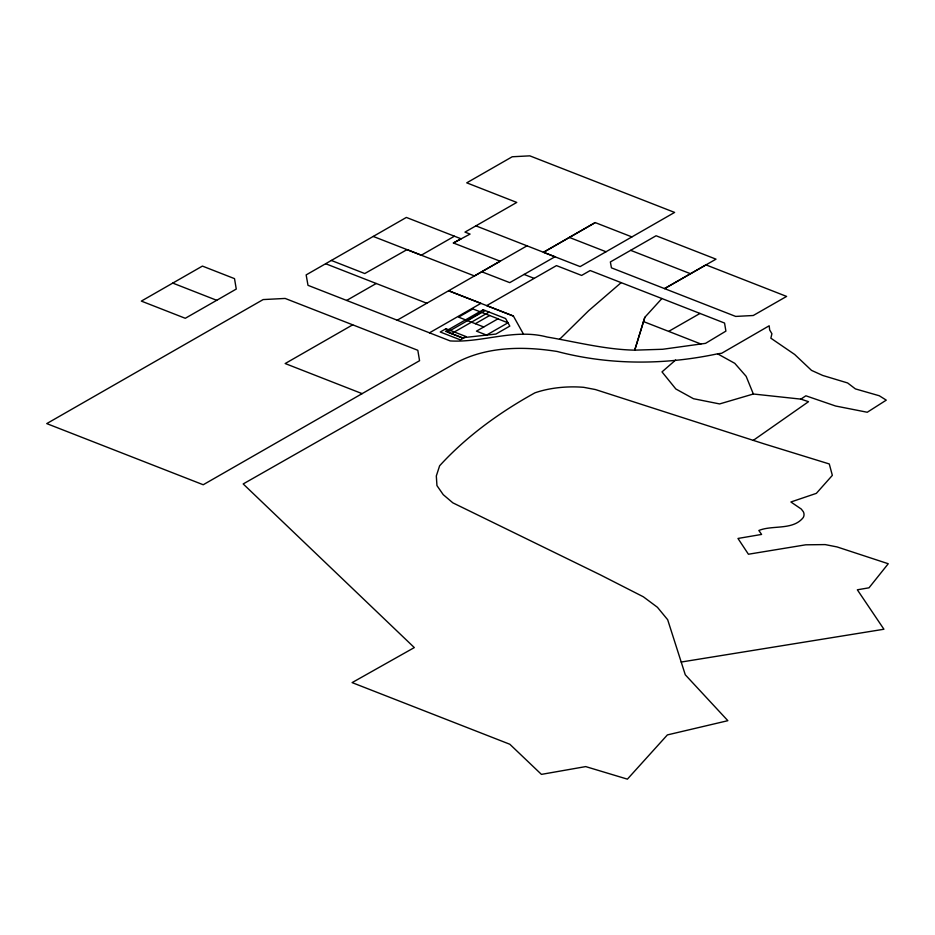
<?xml version="1.0" encoding="UTF-8"?>
<svg xmlns="http://www.w3.org/2000/svg" width="935" height="935" viewBox="0 0 935 935"><rect width="100%" height="100%" fill="white"/><g stroke="black" fill="none" stroke-linecap="round" stroke-linejoin="round"><path stroke-width="1.4" d="M644.811 317.327L634.725 350.158L662.716 349.269L705.563 343.344L725.899 331.119L724.555 323.054L661.898 298.534L644.811 317.327L634.725 350.158C605.038 349.538 576.124 341.918 546.963 336.997C514.566 328.302 482.53 342.876 450.191 340.924L307.989 285.327L306.154 274.902L406.351 217.434L461.13 238.822L453.382 242.971L500.132 261.227L397.211 320.202M559.527 339.358L588.629 310.724L621.167 282.639M675.631 360.022L662.003 371.896L675.841 388.983L693.466 398.707L719.611 403.932L753.353 394.009L800.874 399.128L808.518 401.688L753.271 440.373M800.874 399.128L805.865 395.797L835.598 406.012L867.259 412.253L886.275 400.133L879.262 395.75L855.408 388.902L847.601 382.953L822.683 375.438L811.51 370.377L794.645 354.447L770.861 338.19L771.913 333.748L769.669 329.95L769.178 325.789L721.691 353.266L717.577 353.816C664.575 365.082 609.62 365.304 557.108 351.466C521.59 345.845 482.904 346.406 451.278 365.538L243.182 483.944L414.31 647.581L352.121 682.608L509.82 744.248L541.435 774.379L585.707 766.595L627.397 779.147L667.38 734.91L727.862 720.686L685.285 674.789L667.672 619.718L657.41 607.271L643.35 596.799L600.375 574.873L452.832 502.831L443.237 494.662L436.949 485.604L436.318 475.962L439.625 465.782C466.67 436.154 499.944 412.171 534.913 392.84A63.148 30.037 -1 0 1 583.721 387.324L595.443 389.556L764.117 443.856L829.275 463.959L832.349 475.366L816.36 493.353L790.893 501.99L801.272 509.049L803.329 511.725A25.736 12.237 -1 0 1 803.305 517.476C793.02 530.624 772.579 524.804 758.846 530.484L761.604 534.434L737.972 538.455L748.421 554.233L805.736 544.813L825.161 544.591L837.047 546.928L888.25 563.735L869.012 587.811L857.337 589.798L883.926 629.243L681.206 662.038M216.721 300.299L236.263 289.055L234.521 278.642L202.416 266.089L141.349 301.105L185.282 318.286L216.721 300.299L172.776 283.095M631.885 236.906L595.221 222.588L543.492 252.286L580.144 266.604L674.603 212.42L529.818 155.853L512.228 156.764L466.752 182.839L516.751 202.427L464.987 232.114L470.06 234.077L453.382 242.971M475.868 225.849L554.981 256.763L509.75 282.639L481.747 271.769L474.431 275.942L407.017 249.622L364.767 273.546L331.341 260.456M454.398 236.216L421.311 255.197L373.24 236.438M346.64 300.439L376.232 283.492M352.705 324.819L285.14 298.44L263.144 299.574L46.75 423.602L203.222 484.751L419.558 360.711L417.816 350.298L352.705 324.819L285.175 363.54L362.149 393.647M481.747 271.769L527.013 245.835M543.492 252.286L595.221 222.588M429.492 332.813L480.894 303.372L448.613 290.75L513.397 316.053L523.436 334.075M466.951 320.413L481.233 312.22M485.171 310.549L447.69 332.018L462.346 337.757M451.605 333.55L489.087 312.08M475.354 323.697L489.636 315.504M630.658 250.335L610.368 261.952L611.432 267.842L735.681 316.427L753.259 315.504L786.592 296.418L705.96 264.874L664.563 288.611L716 259.159L656.078 235.76L630.658 250.335L690.544 273.733M643.49 321.57L668.677 331.387L699.988 313.459M661.898 298.534L590.184 270.542L581.617 275.428L556.465 265.61L486.691 305.605L513.397 316.053M524.032 274.411L534.177 278.373M569.333 237.42L606.02 251.749M668.677 331.387L700.864 343.998M497.899 318.87L507.974 322.809L486.551 335.081L476.476 331.142L498.028 318.788L472.841 308.936L458.559 317.129L483.746 326.981M325.672 263.74L426.792 303.244M717.577 353.816L734.77 363.329L746.142 376.314L753.353 394.009M445.983 328.734L440.268 332.007L460.417 339.884L466.133 336.612L445.983 328.734M483.173 309.766L445.516 331.341L461.995 337.792L495.936 334.052L509.809 326.105L505.59 318.531L483.173 309.766"/></g></svg>
